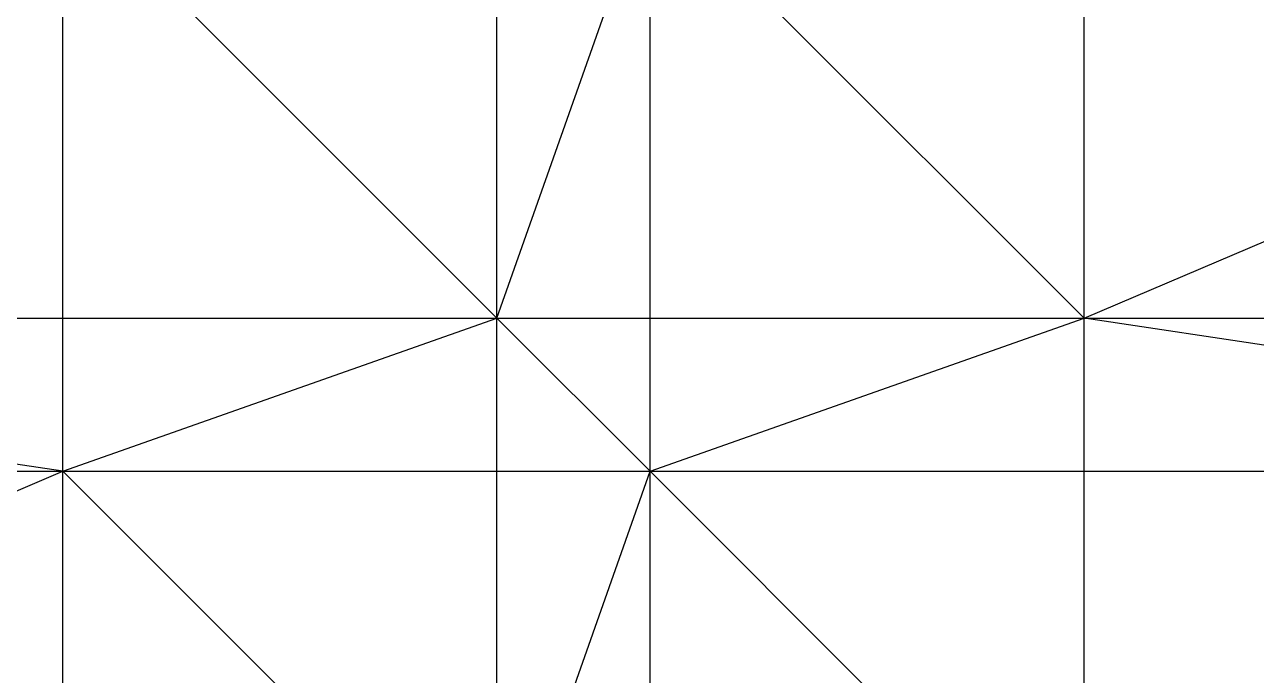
# Model space of a CAD drawing. Header units: metres. Extents: x 0 to 30, y 0 to 40.
# Drawn here: x 10.7 to 20.35, y 29.8 to 34.9 of the extents above; entities that cross this region are included whole.
import ezdxf

# ---------------------------------------------------------------- set-up
doc = ezdxf.new("R2010")
doc.units = ezdxf.units.M
for name, color, linetype in [('beam_x', 3, 'Continuous'), ('beam_y', 4, 'Continuous'), ('column', 7, 'Continuous'), ('floor_brace', 6, 'Continuous')]:
    doc.layers.add(name, color=color, linetype=linetype)

msp = doc.modelspace()

# ---------------------------------------------------------------- linework, layer by layer
at = {"layer": 'beam_x'}
for p, q in [((3, 32.6), (11, 32.6)), ((3, 32.6, 9), (11, 32.6, 9)), ((3, 32.6, 15), (11, 32.6, 15)), ((3, 32.6, 21), (11, 32.6, 21)), ((3, 32.6, 27), (11, 32.6, 27)), ((3, 32.6, 33), (11, 32.6, 33)), ((3, 32.6, 39), (11, 32.6, 39)), ((3, 32.6, 45), (11, 32.6, 45)), ((3, 32.6, 51), (11, 32.6, 51)), ((3, 32.6, 57), (11, 32.6, 57)), ((3, 32.6, 63), (11, 32.6, 63)), ((3, 32.6, 69), (11, 32.6, 69)), ((3, 32.6, 75), (11, 32.6, 75)), ((3, 32.6, 81), (11, 32.6, 81)), ((3, 32.6, 87), (11, 32.6, 87)), ((3, 32.6, 93), (11, 32.6, 93)), ((3, 32.6, 99), (11, 32.6, 99)), ((3, 32.6, 105), (11, 32.6, 105)), ((3, 32.6, 111), (11, 32.6, 111)), ((3, 32.6, 117), (11, 32.6, 117)), ((3, 32.6, 123), (11, 32.6, 123)), ((3, 32.6, 129), (11, 32.6, 129)), ((3, 32.6, 135), (11, 32.6, 135)), ((3, 32.6, 141), (11, 32.6, 141)), ((3, 32.6, 147), (11, 32.6, 147)), ((3, 32.6, 153), (11, 32.6, 153)), ((11, 32.6), (14.4, 32.6)), ((11, 32.6, 9), (14.4, 32.6, 9)), ((11, 32.6, 15), (14.4, 32.6, 15)), ((11, 32.6, 21), (14.4, 32.6, 21)), ((11, 32.6, 27), (14.4, 32.6, 27)), ((11, 32.6, 33), (14.4, 32.6, 33)), ((11, 32.6, 39), (14.4, 32.6, 39)), ((11, 32.6, 45), (14.4, 32.6, 45)), ((11, 32.6, 51), (14.4, 32.6, 51)), ((11, 32.6, 57), (14.4, 32.6, 57)), ((11, 32.6, 63), (14.4, 32.6, 63)), ((11, 32.6, 69), (14.4, 32.6, 69)), ((11, 32.6, 75), (14.4, 32.6, 75)), ((11, 32.6, 81), (14.4, 32.6, 81)), ((11, 32.6, 87), (14.4, 32.6, 87)), ((11, 32.6, 93), (14.4, 32.6, 93)), ((11, 32.6, 99), (14.4, 32.6, 99)), ((11, 32.6, 105), (14.4, 32.6, 105)), ((11, 32.6, 111), (14.4, 32.6, 111)), ((11, 32.6, 117), (14.4, 32.6, 117)), ((11, 32.6, 123), (14.4, 32.6, 123)), ((11, 32.6, 129), (14.4, 32.6, 129)), ((11, 32.6, 135), (14.4, 32.6, 135)), ((11, 32.6, 141), (14.4, 32.6, 141)), ((11, 32.6, 147), (14.4, 32.6, 147)), ((11, 32.6, 153), (14.4, 32.6, 153)), ((14.4, 32.6), (15.6, 32.6)), ((14.4, 32.6, 9), (15.6, 32.6, 9)), ((14.4, 32.6, 15), (15.6, 32.6, 15)), ((14.4, 32.6, 21), (15.6, 32.6, 21)), ((14.4, 32.6, 27), (15.6, 32.6, 27)), ((14.4, 32.6, 33), (15.6, 32.6, 33)), ((14.4, 32.6, 39), (15.6, 32.6, 39)), ((14.4, 32.6, 45), (15.6, 32.6, 45)), ((14.4, 32.6, 51), (15.6, 32.6, 51)), ((14.4, 32.6, 57), (15.6, 32.6, 57)), ((14.4, 32.6, 63), (15.6, 32.6, 63)), ((14.4, 32.6, 69), (15.6, 32.6, 69)), ((14.4, 32.6, 75), (15.6, 32.6, 75)), ((14.4, 32.6, 81), (15.6, 32.6, 81)), ((14.4, 32.6, 87), (15.6, 32.6, 87)), ((14.4, 32.6, 93), (15.6, 32.6, 93)), ((14.4, 32.6, 99), (15.6, 32.6, 99)), ((14.4, 32.6, 105), (15.6, 32.6, 105)), ((14.4, 32.6, 111), (15.6, 32.6, 111)), ((14.4, 32.6, 117), (15.6, 32.6, 117)), ((14.4, 32.6, 123), (15.6, 32.6, 123)), ((14.4, 32.6, 129), (15.6, 32.6, 129)), ((14.4, 32.6, 135), (15.6, 32.6, 135)), ((14.4, 32.6, 141), (15.6, 32.6, 141)), ((14.4, 32.6, 147), (15.6, 32.6, 147)), ((14.4, 32.6, 153), (15.6, 32.6, 153)), ((15.6, 32.6), (19, 32.6)), ((15.6, 32.6, 9), (19, 32.6, 9)), ((15.6, 32.6, 15), (19, 32.6, 15)), ((15.6, 32.6, 21), (19, 32.6, 21)), ((15.6, 32.6, 27), (19, 32.6, 27)), ((15.6, 32.6, 33), (19, 32.6, 33)), ((15.6, 32.6, 39), (19, 32.6, 39)), ((15.6, 32.6, 45), (19, 32.6, 45)), ((15.6, 32.6, 51), (19, 32.6, 51)), ((15.6, 32.6, 57), (19, 32.6, 57)), ((15.6, 32.6, 63), (19, 32.6, 63)), ((15.6, 32.6, 69), (19, 32.6, 69)), ((15.6, 32.6, 75), (19, 32.6, 75)), ((15.6, 32.6, 81), (19, 32.6, 81)), ((15.6, 32.6, 87), (19, 32.6, 87)), ((15.6, 32.6, 93), (19, 32.6, 93)), ((15.6, 32.6, 99), (19, 32.6, 99)), ((15.6, 32.6, 105), (19, 32.6, 105)), ((15.6, 32.6, 111), (19, 32.6, 111)), ((15.6, 32.6, 117), (19, 32.6, 117)), ((15.6, 32.6, 123), (19, 32.6, 123)), ((15.6, 32.6, 129), (19, 32.6, 129)), ((15.6, 32.6, 135), (19, 32.6, 135)), ((15.6, 32.6, 141), (19, 32.6, 141)), ((15.6, 32.6, 147), (19, 32.6, 147)), ((15.6, 32.6, 153), (19, 32.6, 153)), ((19, 32.6), (27, 32.6)), ((19, 32.6, 9), (27, 32.6, 9)), ((19, 32.6, 15), (27, 32.6, 15)), ((19, 32.6, 21), (27, 32.6, 21)), ((19, 32.6, 27), (27, 32.6, 27)), ((19, 32.6, 33), (27, 32.6, 33)), ((19, 32.6, 39), (27, 32.6, 39)), ((19, 32.6, 45), (27, 32.6, 45)), ((19, 32.6, 51), (27, 32.6, 51)), ((19, 32.6, 57), (27, 32.6, 57)), ((19, 32.6, 63), (27, 32.6, 63)), ((19, 32.6, 69), (27, 32.6, 69)), ((19, 32.6, 75), (27, 32.6, 75)), ((19, 32.6, 81), (27, 32.6, 81)), ((19, 32.6, 87), (27, 32.6, 87)), ((19, 32.6, 93), (27, 32.6, 93)), ((19, 32.6, 99), (27, 32.6, 99)), ((19, 32.6, 105), (27, 32.6, 105)), ((19, 32.6, 111), (27, 32.6, 111)), ((19, 32.6, 117), (27, 32.6, 117)), ((19, 32.6, 123), (27, 32.6, 123)), ((19, 32.6, 129), (27, 32.6, 129)), ((19, 32.6, 135), (27, 32.6, 135)), ((19, 32.6, 141), (27, 32.6, 141)), ((19, 32.6, 147), (27, 32.6, 147)), ((19, 32.6, 153), (27, 32.6, 153)), ((3, 31.4), (11, 31.4)), ((3, 31.4, 9), (11, 31.4, 9)), ((3, 31.4, 15), (11, 31.4, 15)), ((3, 31.4, 21), (11, 31.4, 21)), ((3, 31.4, 27), (11, 31.4, 27)), ((3, 31.4, 33), (11, 31.4, 33)), ((3, 31.4, 39), (11, 31.4, 39)), ((3, 31.4, 45), (11, 31.4, 45)), ((3, 31.4, 51), (11, 31.4, 51)), ((3, 31.4, 57), (11, 31.4, 57)), ((3, 31.4, 63), (11, 31.4, 63)), ((3, 31.4, 69), (11, 31.4, 69)), ((3, 31.4, 75), (11, 31.4, 75)), ((3, 31.4, 81), (11, 31.4, 81)), ((3, 31.4, 87), (11, 31.4, 87)), ((3, 31.4, 93), (11, 31.4, 93)), ((3, 31.4, 99), (11, 31.4, 99)), ((3, 31.4, 105), (11, 31.4, 105)), ((3, 31.4, 111), (11, 31.4, 111)), ((3, 31.4, 117), (11, 31.4, 117)), ((3, 31.4, 123), (11, 31.4, 123)), ((3, 31.4, 129), (11, 31.4, 129)), ((3, 31.4, 135), (11, 31.4, 135)), ((3, 31.4, 141), (11, 31.4, 141)), ((3, 31.4, 147), (11, 31.4, 147)), ((3, 31.4, 153), (11, 31.4, 153)), ((11, 31.4), (14.4, 31.4)), ((11, 31.4, 9), (14.4, 31.4, 9)), ((11, 31.4, 15), (14.4, 31.4, 15)), ((11, 31.4, 21), (14.4, 31.4, 21)), ((11, 31.4, 27), (14.4, 31.4, 27)), ((11, 31.4, 33), (14.4, 31.4, 33)), ((11, 31.4, 39), (14.4, 31.4, 39)), ((11, 31.4, 45), (14.4, 31.4, 45)), ((11, 31.4, 51), (14.4, 31.4, 51)), ((11, 31.4, 57), (14.4, 31.4, 57)), ((11, 31.4, 63), (14.4, 31.4, 63)), ((11, 31.4, 69), (14.4, 31.4, 69)), ((11, 31.4, 75), (14.4, 31.4, 75)), ((11, 31.4, 81), (14.4, 31.4, 81)), ((11, 31.4, 87), (14.4, 31.4, 87)), ((11, 31.4, 93), (14.4, 31.4, 93)), ((11, 31.4, 99), (14.4, 31.4, 99)), ((11, 31.4, 105), (14.4, 31.4, 105)), ((11, 31.4, 111), (14.4, 31.4, 111)), ((11, 31.4, 117), (14.4, 31.4, 117)), ((11, 31.4, 123), (14.4, 31.4, 123)), ((11, 31.4, 129), (14.4, 31.4, 129)), ((11, 31.4, 135), (14.4, 31.4, 135)), ((11, 31.4, 141), (14.4, 31.4, 141)), ((11, 31.4, 147), (14.4, 31.4, 147)), ((11, 31.4, 153), (14.4, 31.4, 153)), ((14.4, 31.4), (15.6, 31.4)), ((14.4, 31.4, 9), (15.6, 31.4, 9)), ((14.4, 31.4, 15), (15.6, 31.4, 15)), ((14.4, 31.4, 21), (15.6, 31.4, 21)), ((14.4, 31.4, 27), (15.6, 31.4, 27)), ((14.4, 31.4, 33), (15.6, 31.4, 33)), ((14.4, 31.4, 39), (15.6, 31.4, 39)), ((14.4, 31.4, 45), (15.6, 31.4, 45)), ((14.4, 31.4, 51), (15.6, 31.4, 51)), ((14.4, 31.4, 57), (15.6, 31.4, 57)), ((14.4, 31.4, 63), (15.6, 31.4, 63)), ((14.4, 31.4, 69), (15.6, 31.4, 69)), ((14.4, 31.4, 75), (15.6, 31.4, 75)), ((14.4, 31.4, 81), (15.6, 31.4, 81)), ((14.4, 31.4, 87), (15.6, 31.4, 87)), ((14.4, 31.4, 93), (15.6, 31.4, 93)), ((14.4, 31.4, 99), (15.6, 31.4, 99)), ((14.4, 31.4, 105), (15.6, 31.4, 105)), ((14.4, 31.4, 111), (15.6, 31.4, 111)), ((14.4, 31.4, 117), (15.6, 31.4, 117)), ((14.4, 31.4, 123), (15.6, 31.4, 123)), ((14.4, 31.4, 129), (15.6, 31.4, 129)), ((14.4, 31.4, 135), (15.6, 31.4, 135)), ((14.4, 31.4, 141), (15.6, 31.4, 141)), ((14.4, 31.4, 147), (15.6, 31.4, 147)), ((14.4, 31.4, 153), (15.6, 31.4, 153)), ((15.6, 31.4), (19, 31.4)), ((15.6, 31.4, 9), (19, 31.4, 9)), ((15.6, 31.4, 15), (19, 31.4, 15)), ((15.6, 31.4, 21), (19, 31.4, 21)), ((15.6, 31.4, 27), (19, 31.4, 27)), ((15.6, 31.4, 33), (19, 31.4, 33)), ((15.6, 31.4, 39), (19, 31.4, 39)), ((15.6, 31.4, 45), (19, 31.4, 45)), ((15.6, 31.4, 51), (19, 31.4, 51)), ((15.6, 31.4, 57), (19, 31.4, 57)), ((15.6, 31.4, 63), (19, 31.4, 63)), ((15.6, 31.4, 69), (19, 31.4, 69)), ((15.6, 31.4, 75), (19, 31.4, 75)), ((15.6, 31.4, 81), (19, 31.4, 81)), ((15.6, 31.4, 87), (19, 31.4, 87)), ((15.6, 31.4, 93), (19, 31.4, 93)), ((15.6, 31.4, 99), (19, 31.4, 99)), ((15.6, 31.4, 105), (19, 31.4, 105)), ((15.6, 31.4, 111), (19, 31.4, 111)), ((15.6, 31.4, 117), (19, 31.4, 117)), ((15.6, 31.4, 123), (19, 31.4, 123)), ((15.6, 31.4, 129), (19, 31.4, 129)), ((15.6, 31.4, 135), (19, 31.4, 135)), ((15.6, 31.4, 141), (19, 31.4, 141)), ((15.6, 31.4, 147), (19, 31.4, 147)), ((15.6, 31.4, 153), (19, 31.4, 153)), ((19, 31.4), (27, 31.4)), ((19, 31.4, 9), (27, 31.4, 9)), ((19, 31.4, 15), (27, 31.4, 15)), ((19, 31.4, 21), (27, 31.4, 21)), ((19, 31.4, 27), (27, 31.4, 27)), ((19, 31.4, 33), (27, 31.4, 33)), ((19, 31.4, 39), (27, 31.4, 39)), ((19, 31.4, 45), (27, 31.4, 45)), ((19, 31.4, 51), (27, 31.4, 51)), ((19, 31.4, 57), (27, 31.4, 57)), ((19, 31.4, 63), (27, 31.4, 63)), ((19, 31.4, 69), (27, 31.4, 69)), ((19, 31.4, 75), (27, 31.4, 75)), ((19, 31.4, 81), (27, 31.4, 81)), ((19, 31.4, 87), (27, 31.4, 87)), ((19, 31.4, 93), (27, 31.4, 93)), ((19, 31.4, 99), (27, 31.4, 99)), ((19, 31.4, 105), (27, 31.4, 105)), ((19, 31.4, 111), (27, 31.4, 111)), ((19, 31.4, 117), (27, 31.4, 117)), ((19, 31.4, 123), (27, 31.4, 123)), ((19, 31.4, 129), (27, 31.4, 129)), ((19, 31.4, 135), (27, 31.4, 135)), ((19, 31.4, 141), (27, 31.4, 141)), ((19, 31.4, 147), (27, 31.4, 147)), ((19, 31.4, 153), (27, 31.4, 153))]:
    msp.add_line(p, q, dxfattribs=at)
at = {"layer": 'beam_y'}
for p, q in [((11, 32.6), (11, 36)), ((11, 32.6, 9), (11, 36, 9)), ((11, 32.6, 15), (11, 36, 15)), ((11, 32.6, 21), (11, 36, 21)), ((11, 32.6, 27), (11, 36, 27)), ((11, 32.6, 33), (11, 36, 33)), ((11, 32.6, 39), (11, 36, 39)), ((11, 32.6, 45), (11, 36, 45)), ((11, 32.6, 51), (11, 36, 51)), ((11, 32.6, 57), (11, 36, 57)), ((11, 32.6, 63), (11, 36, 63)), ((11, 32.6, 69), (11, 36, 69)), ((11, 32.6, 75), (11, 36, 75)), ((11, 32.6, 81), (11, 36, 81)), ((11, 32.6, 87), (11, 36, 87)), ((11, 32.6, 93), (11, 36, 93)), ((11, 32.6, 99), (11, 36, 99)), ((11, 32.6, 105), (11, 36, 105)), ((11, 32.6, 111), (11, 36, 111)), ((11, 32.6, 117), (11, 36, 117)), ((11, 32.6, 123), (11, 36, 123)), ((11, 32.6, 129), (11, 36, 129)), ((11, 32.6, 135), (11, 36, 135)), ((11, 32.6, 141), (11, 36, 141)), ((11, 32.6, 147), (11, 36, 147)), ((11, 32.6, 153), (11, 36, 153)), ((14.4, 32.6), (14.4, 36)), ((14.4, 32.6, 9), (14.4, 36, 9)), ((14.4, 32.6, 15), (14.4, 36, 15)), ((14.4, 32.6, 21), (14.4, 36, 21)), ((14.4, 32.6, 27), (14.4, 36, 27)), ((14.4, 32.6, 33), (14.4, 36, 33)), ((14.4, 32.6, 39), (14.4, 36, 39)), ((14.4, 32.6, 45), (14.4, 36, 45)), ((14.4, 32.6, 51), (14.4, 36, 51)), ((14.4, 32.6, 57), (14.4, 36, 57)), ((14.4, 32.6, 63), (14.4, 36, 63)), ((14.4, 32.6, 69), (14.4, 36, 69)), ((14.4, 32.6, 75), (14.4, 36, 75)), ((14.4, 32.6, 81), (14.4, 36, 81)), ((14.4, 32.6, 87), (14.4, 36, 87)), ((14.4, 32.6, 93), (14.4, 36, 93)), ((14.4, 32.6, 99), (14.4, 36, 99)), ((14.4, 32.6, 105), (14.4, 36, 105)), ((14.4, 32.6, 111), (14.4, 36, 111)), ((14.4, 32.6, 117), (14.4, 36, 117)), ((14.4, 32.6, 123), (14.4, 36, 123)), ((14.4, 32.6, 129), (14.4, 36, 129)), ((14.4, 32.6, 135), (14.4, 36, 135)), ((14.4, 32.6, 141), (14.4, 36, 141)), ((14.4, 32.6, 147), (14.4, 36, 147)), ((14.4, 32.6, 153), (14.4, 36, 153)), ((15.6, 32.6), (15.6, 36)), ((15.6, 32.6, 9), (15.6, 36, 9)), ((15.6, 32.6, 15), (15.6, 36, 15)), ((15.6, 32.6, 21), (15.6, 36, 21)), ((15.6, 32.6, 27), (15.6, 36, 27)), ((15.6, 32.6, 33), (15.6, 36, 33)), ((15.6, 32.6, 39), (15.6, 36, 39)), ((15.6, 32.6, 45), (15.6, 36, 45)), ((15.6, 32.6, 51), (15.6, 36, 51)), ((15.6, 32.6, 57), (15.6, 36, 57)), ((15.6, 32.6, 63), (15.6, 36, 63)), ((15.6, 32.6, 69), (15.6, 36, 69)), ((15.6, 32.6, 75), (15.6, 36, 75)), ((15.6, 32.6, 81), (15.6, 36, 81)), ((15.6, 32.6, 87), (15.6, 36, 87)), ((15.6, 32.6, 93), (15.6, 36, 93)), ((15.6, 32.6, 99), (15.6, 36, 99)), ((15.6, 32.6, 105), (15.6, 36, 105)), ((15.6, 32.6, 111), (15.6, 36, 111)), ((15.6, 32.6, 117), (15.6, 36, 117)), ((15.6, 32.6, 123), (15.6, 36, 123)), ((15.6, 32.6, 129), (15.6, 36, 129)), ((15.6, 32.6, 135), (15.6, 36, 135)), ((15.6, 32.6, 141), (15.6, 36, 141)), ((15.6, 32.6, 147), (15.6, 36, 147)), ((15.6, 32.6, 153), (15.6, 36, 153)), ((19, 32.6), (19, 36)), ((19, 32.6, 9), (19, 36, 9)), ((19, 32.6, 15), (19, 36, 15)), ((19, 32.6, 21), (19, 36, 21)), ((19, 32.6, 27), (19, 36, 27)), ((19, 32.6, 33), (19, 36, 33)), ((19, 32.6, 39), (19, 36, 39)), ((19, 32.6, 45), (19, 36, 45)), ((19, 32.6, 51), (19, 36, 51)), ((19, 32.6, 57), (19, 36, 57)), ((19, 32.6, 63), (19, 36, 63)), ((19, 32.6, 69), (19, 36, 69)), ((19, 32.6, 75), (19, 36, 75)), ((19, 32.6, 81), (19, 36, 81)), ((19, 32.6, 87), (19, 36, 87)), ((19, 32.6, 93), (19, 36, 93)), ((19, 32.6, 99), (19, 36, 99)), ((19, 32.6, 105), (19, 36, 105)), ((19, 32.6, 111), (19, 36, 111)), ((19, 32.6, 117), (19, 36, 117)), ((19, 32.6, 123), (19, 36, 123)), ((19, 32.6, 129), (19, 36, 129)), ((19, 32.6, 135), (19, 36, 135)), ((19, 32.6, 141), (19, 36, 141)), ((19, 32.6, 147), (19, 36, 147)), ((19, 32.6, 153), (19, 36, 153)), ((11, 31.4), (11, 32.6)), ((11, 31.4, 9), (11, 32.6, 9)), ((11, 31.4, 15), (11, 32.6, 15)), ((11, 31.4, 21), (11, 32.6, 21)), ((11, 31.4, 27), (11, 32.6, 27)), ((11, 31.4, 33), (11, 32.6, 33)), ((11, 31.4, 39), (11, 32.6, 39)), ((11, 31.4, 45), (11, 32.6, 45)), ((11, 31.4, 51), (11, 32.6, 51)), ((11, 31.4, 57), (11, 32.6, 57)), ((11, 31.4, 63), (11, 32.6, 63)), ((11, 31.4, 69), (11, 32.6, 69)), ((11, 31.4, 75), (11, 32.6, 75)), ((11, 31.4, 81), (11, 32.6, 81)), ((11, 31.4, 87), (11, 32.6, 87)), ((11, 31.4, 93), (11, 32.6, 93)), ((11, 31.4, 99), (11, 32.6, 99)), ((11, 31.4, 105), (11, 32.6, 105)), ((11, 31.4, 111), (11, 32.6, 111)), ((11, 31.4, 117), (11, 32.6, 117)), ((11, 31.4, 123), (11, 32.6, 123)), ((11, 31.4, 129), (11, 32.6, 129)), ((11, 31.4, 135), (11, 32.6, 135)), ((11, 31.4, 141), (11, 32.6, 141)), ((11, 31.4, 147), (11, 32.6, 147)), ((11, 31.4, 153), (11, 32.6, 153)), ((14.4, 31.4), (14.4, 32.6)), ((14.4, 31.4, 9), (14.4, 32.6, 9)), ((14.4, 31.4, 15), (14.4, 32.6, 15)), ((14.4, 31.4, 21), (14.4, 32.6, 21)), ((14.4, 31.4, 27), (14.4, 32.6, 27)), ((14.4, 31.4, 33), (14.4, 32.6, 33)), ((14.4, 31.4, 39), (14.4, 32.6, 39)), ((14.4, 31.4, 45), (14.4, 32.6, 45)), ((14.4, 31.4, 51), (14.4, 32.6, 51)), ((14.4, 31.4, 57), (14.4, 32.6, 57)), ((14.4, 31.4, 63), (14.4, 32.6, 63)), ((14.4, 31.4, 69), (14.4, 32.6, 69)), ((14.4, 31.4, 75), (14.4, 32.6, 75)), ((14.4, 31.4, 81), (14.4, 32.6, 81)), ((14.4, 31.4, 87), (14.4, 32.6, 87)), ((14.4, 31.4, 93), (14.4, 32.6, 93)), ((14.4, 31.4, 99), (14.4, 32.6, 99)), ((14.4, 31.4, 105), (14.4, 32.6, 105)), ((14.4, 31.4, 111), (14.4, 32.6, 111)), ((14.4, 31.4, 117), (14.4, 32.6, 117)), ((14.4, 31.4, 123), (14.4, 32.6, 123)), ((14.4, 31.4, 129), (14.4, 32.6, 129)), ((14.4, 31.4, 135), (14.4, 32.6, 135)), ((14.4, 31.4, 141), (14.4, 32.6, 141)), ((14.4, 31.4, 147), (14.4, 32.6, 147)), ((14.4, 31.4, 153), (14.4, 32.6, 153)), ((15.6, 31.4), (15.6, 32.6)), ((15.6, 31.4, 9), (15.6, 32.6, 9)), ((15.6, 31.4, 15), (15.6, 32.6, 15)), ((15.6, 31.4, 21), (15.6, 32.6, 21)), ((15.6, 31.4, 27), (15.6, 32.6, 27)), ((15.6, 31.4, 33), (15.6, 32.6, 33)), ((15.6, 31.4, 39), (15.6, 32.6, 39)), ((15.6, 31.4, 45), (15.6, 32.6, 45)), ((15.6, 31.4, 51), (15.6, 32.6, 51)), ((15.6, 31.4, 57), (15.6, 32.6, 57)), ((15.6, 31.4, 63), (15.6, 32.6, 63)), ((15.6, 31.4, 69), (15.6, 32.6, 69)), ((15.6, 31.4, 75), (15.6, 32.6, 75)), ((15.6, 31.4, 81), (15.6, 32.6, 81)), ((15.6, 31.4, 87), (15.6, 32.6, 87)), ((15.6, 31.4, 93), (15.6, 32.6, 93)), ((15.6, 31.4, 99), (15.6, 32.6, 99)), ((15.6, 31.4, 105), (15.6, 32.6, 105)), ((15.6, 31.4, 111), (15.6, 32.6, 111)), ((15.6, 31.4, 117), (15.6, 32.6, 117)), ((15.6, 31.4, 123), (15.6, 32.6, 123)), ((15.6, 31.4, 129), (15.6, 32.6, 129)), ((15.6, 31.4, 135), (15.6, 32.6, 135)), ((15.6, 31.4, 141), (15.6, 32.6, 141)), ((15.6, 31.4, 147), (15.6, 32.6, 147)), ((15.6, 31.4, 153), (15.6, 32.6, 153)), ((19, 31.4), (19, 32.6)), ((19, 31.4, 9), (19, 32.6, 9)), ((19, 31.4, 15), (19, 32.6, 15)), ((19, 31.4, 21), (19, 32.6, 21)), ((19, 31.4, 27), (19, 32.6, 27)), ((19, 31.4, 33), (19, 32.6, 33)), ((19, 31.4, 39), (19, 32.6, 39)), ((19, 31.4, 45), (19, 32.6, 45)), ((19, 31.4, 51), (19, 32.6, 51)), ((19, 31.4, 57), (19, 32.6, 57)), ((19, 31.4, 63), (19, 32.6, 63)), ((19, 31.4, 69), (19, 32.6, 69)), ((19, 31.4, 75), (19, 32.6, 75)), ((19, 31.4, 81), (19, 32.6, 81)), ((19, 31.4, 87), (19, 32.6, 87)), ((19, 31.4, 93), (19, 32.6, 93)), ((19, 31.4, 99), (19, 32.6, 99)), ((19, 31.4, 105), (19, 32.6, 105)), ((19, 31.4, 111), (19, 32.6, 111)), ((19, 31.4, 117), (19, 32.6, 117)), ((19, 31.4, 123), (19, 32.6, 123)), ((19, 31.4, 129), (19, 32.6, 129)), ((19, 31.4, 135), (19, 32.6, 135)), ((19, 31.4, 141), (19, 32.6, 141)), ((19, 31.4, 147), (19, 32.6, 147)), ((19, 31.4, 153), (19, 32.6, 153)), ((11, 28), (11, 31.4)), ((11, 28, 9), (11, 31.4, 9)), ((11, 28, 15), (11, 31.4, 15)), ((11, 28, 21), (11, 31.4, 21)), ((11, 28, 27), (11, 31.4, 27)), ((11, 28, 33), (11, 31.4, 33)), ((11, 28, 39), (11, 31.4, 39)), ((11, 28, 45), (11, 31.4, 45)), ((11, 28, 51), (11, 31.4, 51)), ((11, 28, 57), (11, 31.4, 57)), ((11, 28, 63), (11, 31.4, 63)), ((11, 28, 69), (11, 31.4, 69)), ((11, 28, 75), (11, 31.4, 75)), ((11, 28, 81), (11, 31.4, 81)), ((11, 28, 87), (11, 31.4, 87)), ((11, 28, 93), (11, 31.4, 93)), ((11, 28, 99), (11, 31.4, 99)), ((11, 28, 105), (11, 31.4, 105)), ((11, 28, 111), (11, 31.4, 111)), ((11, 28, 117), (11, 31.4, 117)), ((11, 28, 123), (11, 31.4, 123)), ((11, 28, 129), (11, 31.4, 129)), ((11, 28, 135), (11, 31.4, 135)), ((11, 28, 141), (11, 31.4, 141)), ((11, 28, 147), (11, 31.4, 147)), ((11, 28, 153), (11, 31.4, 153)), ((14.4, 28), (14.4, 31.4)), ((14.4, 28, 9), (14.4, 31.4, 9)), ((14.4, 28, 15), (14.4, 31.4, 15)), ((14.4, 28, 21), (14.4, 31.4, 21)), ((14.4, 28, 27), (14.4, 31.4, 27)), ((14.4, 28, 33), (14.4, 31.4, 33)), ((14.4, 28, 39), (14.4, 31.4, 39)), ((14.4, 28, 45), (14.4, 31.4, 45)), ((14.4, 28, 51), (14.4, 31.4, 51)), ((14.4, 28, 57), (14.4, 31.4, 57)), ((14.4, 28, 63), (14.4, 31.4, 63)), ((14.4, 28, 69), (14.4, 31.4, 69)), ((14.4, 28, 75), (14.4, 31.4, 75)), ((14.4, 28, 81), (14.4, 31.4, 81)), ((14.4, 28, 87), (14.4, 31.4, 87)), ((14.4, 28, 93), (14.4, 31.4, 93)), ((14.4, 28, 99), (14.4, 31.4, 99)), ((14.4, 28, 105), (14.4, 31.4, 105)), ((14.4, 28, 111), (14.4, 31.4, 111)), ((14.4, 28, 117), (14.4, 31.4, 117)), ((14.4, 28, 123), (14.4, 31.4, 123)), ((14.4, 28, 129), (14.4, 31.4, 129)), ((14.4, 28, 135), (14.4, 31.4, 135)), ((14.4, 28, 141), (14.4, 31.4, 141)), ((14.4, 28, 147), (14.4, 31.4, 147)), ((14.4, 28, 153), (14.4, 31.4, 153)), ((15.6, 28), (15.6, 31.4)), ((15.6, 28, 9), (15.6, 31.4, 9)), ((15.6, 28, 15), (15.6, 31.4, 15)), ((15.6, 28, 21), (15.6, 31.4, 21)), ((15.6, 28, 27), (15.6, 31.4, 27)), ((15.6, 28, 33), (15.6, 31.4, 33)), ((15.6, 28, 39), (15.6, 31.4, 39)), ((15.6, 28, 45), (15.6, 31.4, 45)), ((15.6, 28, 51), (15.6, 31.4, 51)), ((15.6, 28, 57), (15.6, 31.4, 57)), ((15.6, 28, 63), (15.6, 31.4, 63)), ((15.6, 28, 69), (15.6, 31.4, 69)), ((15.6, 28, 75), (15.6, 31.4, 75)), ((15.6, 28, 81), (15.6, 31.4, 81)), ((15.6, 28, 87), (15.6, 31.4, 87)), ((15.6, 28, 93), (15.6, 31.4, 93)), ((15.6, 28, 99), (15.6, 31.4, 99)), ((15.6, 28, 105), (15.6, 31.4, 105)), ((15.6, 28, 111), (15.6, 31.4, 111)), ((15.6, 28, 117), (15.6, 31.4, 117)), ((15.6, 28, 123), (15.6, 31.4, 123)), ((15.6, 28, 129), (15.6, 31.4, 129)), ((15.6, 28, 135), (15.6, 31.4, 135)), ((15.6, 28, 141), (15.6, 31.4, 141)), ((15.6, 28, 147), (15.6, 31.4, 147)), ((15.6, 28, 153), (15.6, 31.4, 153)), ((19, 28), (19, 31.4)), ((19, 28, 9), (19, 31.4, 9)), ((19, 28, 15), (19, 31.4, 15)), ((19, 28, 21), (19, 31.4, 21)), ((19, 28, 27), (19, 31.4, 27)), ((19, 28, 33), (19, 31.4, 33)), ((19, 28, 39), (19, 31.4, 39)), ((19, 28, 45), (19, 31.4, 45)), ((19, 28, 51), (19, 31.4, 51)), ((19, 28, 57), (19, 31.4, 57)), ((19, 28, 63), (19, 31.4, 63)), ((19, 28, 69), (19, 31.4, 69)), ((19, 28, 75), (19, 31.4, 75)), ((19, 28, 81), (19, 31.4, 81)), ((19, 28, 87), (19, 31.4, 87)), ((19, 28, 93), (19, 31.4, 93)), ((19, 28, 99), (19, 31.4, 99)), ((19, 28, 105), (19, 31.4, 105)), ((19, 28, 111), (19, 31.4, 111)), ((19, 28, 117), (19, 31.4, 117)), ((19, 28, 123), (19, 31.4, 123)), ((19, 28, 129), (19, 31.4, 129)), ((19, 28, 135), (19, 31.4, 135)), ((19, 28, 141), (19, 31.4, 141)), ((19, 28, 147), (19, 31.4, 147)), ((19, 28, 153), (19, 31.4, 153))]:
    msp.add_line(p, q, dxfattribs=at)
at = {"layer": 'column'}
for p, q in [((11, 32.6), (11, 32.6, 9)), ((11, 32.6, 9), (11, 32.6, 15)), ((11, 32.6, 15), (11, 32.6, 21)), ((11, 32.6, 21), (11, 32.6, 27)), ((11, 32.6, 27), (11, 32.6, 33)), ((11, 32.6, 33), (11, 32.6, 39)), ((11, 32.6, 39), (11, 32.6, 45)), ((11, 32.6, 45), (11, 32.6, 51)), ((11, 32.6, 51), (11, 32.6, 57)), ((11, 32.6, 57), (11, 32.6, 63)), ((11, 32.6, 63), (11, 32.6, 69)), ((11, 32.6, 69), (11, 32.6, 75)), ((11, 32.6, 75), (11, 32.6, 81)), ((11, 32.6, 81), (11, 32.6, 87)), ((11, 32.6, 87), (11, 32.6, 93)), ((11, 32.6, 93), (11, 32.6, 99)), ((11, 32.6, 99), (11, 32.6, 105)), ((11, 32.6, 105), (11, 32.6, 111)), ((11, 32.6, 111), (11, 32.6, 117)), ((11, 32.6, 117), (11, 32.6, 123)), ((11, 32.6, 123), (11, 32.6, 129)), ((11, 32.6, 129), (11, 32.6, 135)), ((11, 32.6, 135), (11, 32.6, 141)), ((11, 32.6, 141), (11, 32.6, 147)), ((11, 32.6, 147), (11, 32.6, 153)), ((14.4, 32.6), (14.4, 32.6, 9)), ((14.4, 32.6, 9), (14.4, 32.6, 15)), ((14.4, 32.6, 15), (14.4, 32.6, 21)), ((14.4, 32.6, 21), (14.4, 32.6, 27)), ((14.4, 32.6, 27), (14.4, 32.6, 33)), ((14.4, 32.6, 33), (14.4, 32.6, 39)), ((14.4, 32.6, 39), (14.4, 32.6, 45)), ((14.4, 32.6, 45), (14.4, 32.6, 51)), ((14.4, 32.6, 51), (14.4, 32.6, 57)), ((14.4, 32.6, 57), (14.4, 32.6, 63)), ((14.4, 32.6, 63), (14.4, 32.6, 69)), ((14.4, 32.6, 69), (14.4, 32.6, 75)), ((14.4, 32.6, 75), (14.4, 32.6, 81)), ((14.4, 32.6, 81), (14.4, 32.6, 87)), ((14.4, 32.6, 87), (14.4, 32.6, 93)), ((14.4, 32.6, 93), (14.4, 32.6, 99)), ((14.4, 32.6, 99), (14.4, 32.6, 105)), ((14.4, 32.6, 105), (14.4, 32.6, 111)), ((14.4, 32.6, 111), (14.4, 32.6, 117)), ((14.4, 32.6, 117), (14.4, 32.6, 123)), ((14.4, 32.6, 123), (14.4, 32.6, 129)), ((14.4, 32.6, 129), (14.4, 32.6, 135)), ((14.4, 32.6, 135), (14.4, 32.6, 141)), ((14.4, 32.6, 141), (14.4, 32.6, 147)), ((14.4, 32.6, 147), (14.4, 32.6, 153)), ((15.6, 32.6), (15.6, 32.6, 9)), ((15.6, 32.6, 9), (15.6, 32.6, 15)), ((15.6, 32.6, 15), (15.6, 32.6, 21)), ((15.6, 32.6, 21), (15.6, 32.6, 27)), ((15.6, 32.6, 27), (15.6, 32.6, 33)), ((15.6, 32.6, 33), (15.6, 32.6, 39)), ((15.6, 32.6, 39), (15.6, 32.6, 45)), ((15.6, 32.6, 45), (15.6, 32.6, 51)), ((15.6, 32.6, 51), (15.6, 32.6, 57)), ((15.6, 32.6, 57), (15.6, 32.6, 63)), ((15.6, 32.6, 63), (15.6, 32.6, 69)), ((15.6, 32.6, 69), (15.6, 32.6, 75)), ((15.6, 32.6, 75), (15.6, 32.6, 81)), ((15.6, 32.6, 81), (15.6, 32.6, 87)), ((15.6, 32.6, 87), (15.6, 32.6, 93)), ((15.6, 32.6, 93), (15.6, 32.6, 99)), ((15.6, 32.6, 99), (15.6, 32.6, 105)), ((15.6, 32.6, 105), (15.6, 32.6, 111)), ((15.6, 32.6, 111), (15.6, 32.6, 117)), ((15.6, 32.6, 117), (15.6, 32.6, 123)), ((15.6, 32.6, 123), (15.6, 32.6, 129)), ((15.6, 32.6, 129), (15.6, 32.6, 135)), ((15.6, 32.6, 135), (15.6, 32.6, 141)), ((15.6, 32.6, 141), (15.6, 32.6, 147)), ((15.6, 32.6, 147), (15.6, 32.6, 153)), ((19, 32.6), (19, 32.6, 9)), ((19, 32.6, 9), (19, 32.6, 15)), ((19, 32.6, 15), (19, 32.6, 21)), ((19, 32.6, 21), (19, 32.6, 27)), ((19, 32.6, 27), (19, 32.6, 33)), ((19, 32.6, 33), (19, 32.6, 39)), ((19, 32.6, 39), (19, 32.6, 45)), ((19, 32.6, 45), (19, 32.6, 51)), ((19, 32.6, 51), (19, 32.6, 57)), ((19, 32.6, 57), (19, 32.6, 63)), ((19, 32.6, 63), (19, 32.6, 69)), ((19, 32.6, 69), (19, 32.6, 75)), ((19, 32.6, 75), (19, 32.6, 81)), ((19, 32.6, 81), (19, 32.6, 87)), ((19, 32.6, 87), (19, 32.6, 93)), ((19, 32.6, 93), (19, 32.6, 99)), ((19, 32.6, 99), (19, 32.6, 105)), ((19, 32.6, 105), (19, 32.6, 111)), ((19, 32.6, 111), (19, 32.6, 117)), ((19, 32.6, 117), (19, 32.6, 123)), ((19, 32.6, 123), (19, 32.6, 129)), ((19, 32.6, 129), (19, 32.6, 135)), ((19, 32.6, 135), (19, 32.6, 141)), ((19, 32.6, 141), (19, 32.6, 147)), ((19, 32.6, 147), (19, 32.6, 153)), ((11, 31.4), (11, 31.4, 9)), ((11, 31.4, 9), (11, 31.4, 15)), ((11, 31.4, 15), (11, 31.4, 21)), ((11, 31.4, 21), (11, 31.4, 27)), ((11, 31.4, 27), (11, 31.4, 33)), ((11, 31.4, 33), (11, 31.4, 39)), ((11, 31.4, 39), (11, 31.4, 45)), ((11, 31.4, 45), (11, 31.4, 51)), ((11, 31.4, 51), (11, 31.4, 57)), ((11, 31.4, 57), (11, 31.4, 63)), ((11, 31.4, 63), (11, 31.4, 69)), ((11, 31.4, 69), (11, 31.4, 75)), ((11, 31.4, 75), (11, 31.4, 81)), ((11, 31.4, 81), (11, 31.4, 87)), ((11, 31.4, 87), (11, 31.4, 93)), ((11, 31.4, 93), (11, 31.4, 99)), ((11, 31.4, 99), (11, 31.4, 105)), ((11, 31.4, 105), (11, 31.4, 111)), ((11, 31.4, 111), (11, 31.4, 117)), ((11, 31.4, 117), (11, 31.4, 123)), ((11, 31.4, 123), (11, 31.4, 129)), ((11, 31.4, 129), (11, 31.4, 135)), ((11, 31.4, 135), (11, 31.4, 141)), ((11, 31.4, 141), (11, 31.4, 147)), ((11, 31.4, 147), (11, 31.4, 153)), ((14.4, 31.4), (14.4, 31.4, 9)), ((14.4, 31.4, 9), (14.4, 31.4, 15)), ((14.4, 31.4, 15), (14.4, 31.4, 21)), ((14.4, 31.4, 21), (14.4, 31.4, 27)), ((14.4, 31.4, 27), (14.4, 31.4, 33)), ((14.4, 31.4, 33), (14.4, 31.4, 39)), ((14.4, 31.4, 39), (14.4, 31.4, 45)), ((14.4, 31.4, 45), (14.4, 31.4, 51)), ((14.4, 31.4, 51), (14.4, 31.4, 57)), ((14.4, 31.4, 57), (14.4, 31.4, 63)), ((14.4, 31.4, 63), (14.4, 31.4, 69)), ((14.4, 31.4, 69), (14.4, 31.4, 75)), ((14.4, 31.4, 75), (14.4, 31.4, 81)), ((14.4, 31.4, 81), (14.4, 31.4, 87)), ((14.4, 31.4, 87), (14.4, 31.4, 93)), ((14.4, 31.4, 93), (14.4, 31.4, 99)), ((14.4, 31.4, 99), (14.4, 31.4, 105)), ((14.4, 31.4, 105), (14.4, 31.4, 111)), ((14.4, 31.4, 111), (14.4, 31.4, 117)), ((14.4, 31.4, 117), (14.4, 31.4, 123)), ((14.4, 31.4, 123), (14.4, 31.4, 129)), ((14.4, 31.4, 129), (14.4, 31.4, 135)), ((14.4, 31.4, 135), (14.4, 31.4, 141)), ((14.4, 31.4, 141), (14.4, 31.4, 147)), ((14.4, 31.4, 147), (14.4, 31.4, 153)), ((15.6, 31.4), (15.6, 31.4, 9)), ((15.6, 31.4, 9), (15.6, 31.4, 15)), ((15.6, 31.4, 15), (15.6, 31.4, 21)), ((15.6, 31.4, 21), (15.6, 31.4, 27)), ((15.6, 31.4, 27), (15.6, 31.4, 33)), ((15.6, 31.4, 33), (15.6, 31.4, 39)), ((15.6, 31.4, 39), (15.6, 31.4, 45)), ((15.6, 31.4, 45), (15.6, 31.4, 51)), ((15.6, 31.4, 51), (15.6, 31.4, 57)), ((15.6, 31.4, 57), (15.6, 31.4, 63)), ((15.6, 31.4, 63), (15.6, 31.4, 69)), ((15.6, 31.4, 69), (15.6, 31.4, 75)), ((15.6, 31.4, 75), (15.6, 31.4, 81)), ((15.6, 31.4, 81), (15.6, 31.4, 87)), ((15.6, 31.4, 87), (15.6, 31.4, 93)), ((15.6, 31.4, 93), (15.6, 31.4, 99)), ((15.6, 31.4, 99), (15.6, 31.4, 105)), ((15.6, 31.4, 105), (15.6, 31.4, 111)), ((15.6, 31.4, 111), (15.6, 31.4, 117)), ((15.6, 31.4, 117), (15.6, 31.4, 123)), ((15.6, 31.4, 123), (15.6, 31.4, 129)), ((15.6, 31.4, 129), (15.6, 31.4, 135)), ((15.6, 31.4, 135), (15.6, 31.4, 141)), ((15.6, 31.4, 141), (15.6, 31.4, 147)), ((15.6, 31.4, 147), (15.6, 31.4, 153)), ((19, 31.4), (19, 31.4, 9)), ((19, 31.4, 9), (19, 31.4, 15)), ((19, 31.4, 15), (19, 31.4, 21)), ((19, 31.4, 21), (19, 31.4, 27)), ((19, 31.4, 27), (19, 31.4, 33)), ((19, 31.4, 33), (19, 31.4, 39)), ((19, 31.4, 39), (19, 31.4, 45)), ((19, 31.4, 45), (19, 31.4, 51)), ((19, 31.4, 51), (19, 31.4, 57)), ((19, 31.4, 57), (19, 31.4, 63)), ((19, 31.4, 63), (19, 31.4, 69)), ((19, 31.4, 69), (19, 31.4, 75)), ((19, 31.4, 75), (19, 31.4, 81)), ((19, 31.4, 81), (19, 31.4, 87)), ((19, 31.4, 87), (19, 31.4, 93)), ((19, 31.4, 93), (19, 31.4, 99)), ((19, 31.4, 99), (19, 31.4, 105)), ((19, 31.4, 105), (19, 31.4, 111)), ((19, 31.4, 111), (19, 31.4, 117)), ((19, 31.4, 117), (19, 31.4, 123)), ((19, 31.4, 123), (19, 31.4, 129)), ((19, 31.4, 129), (19, 31.4, 135)), ((19, 31.4, 135), (19, 31.4, 141)), ((19, 31.4, 141), (19, 31.4, 147)), ((19, 31.4, 147), (19, 31.4, 153))]:
    msp.add_line(p, q, dxfattribs=at)
at = {"layer": 'floor_brace'}
for p, q in [((14.4, 32.6), (11, 36)), ((14.4, 32.6, 75), (11, 36, 75)), ((14.4, 32.6, 147), (11, 36, 147)), ((14.4, 32.6), (15.6, 36)), ((14.4, 32.6, 75), (15.6, 36, 75)), ((14.4, 32.6, 147), (15.6, 36, 147)), ((19, 32.6), (15.6, 36)), ((19, 32.6, 75), (15.6, 36, 75)), ((19, 32.6, 147), (15.6, 36, 147)), ((19, 32.6), (27, 36)), ((19, 32.6, 75), (27, 36, 75)), ((19, 32.6, 147), (27, 36, 147)), ((11, 31.4), (3, 32.6)), ((11, 31.4, 75), (3, 32.6, 75)), ((11, 31.4, 147), (3, 32.6, 147)), ((11, 31.4), (14.4, 32.6)), ((11, 31.4, 75), (14.4, 32.6, 75)), ((11, 31.4, 147), (14.4, 32.6, 147)), ((15.6, 31.4), (14.4, 32.6)), ((15.6, 31.4, 75), (14.4, 32.6, 75)), ((15.6, 31.4, 147), (14.4, 32.6, 147)), ((15.6, 31.4), (19, 32.6)), ((15.6, 31.4, 75), (19, 32.6, 75)), ((15.6, 31.4, 147), (19, 32.6, 147)), ((27, 31.4), (19, 32.6)), ((27, 31.4, 75), (19, 32.6, 75)), ((27, 31.4, 147), (19, 32.6, 147)), ((3, 28), (11, 31.4)), ((3, 28, 75), (11, 31.4, 75)), ((3, 28, 147), (11, 31.4, 147)), ((14.4, 28), (11, 31.4)), ((14.4, 28, 75), (11, 31.4, 75)), ((14.4, 28, 147), (11, 31.4, 147)), ((14.4, 28), (15.6, 31.4)), ((14.4, 28, 75), (15.6, 31.4, 75)), ((14.4, 28, 147), (15.6, 31.4, 147)), ((19, 28), (15.6, 31.4)), ((19, 28, 75), (15.6, 31.4, 75)), ((19, 28, 147), (15.6, 31.4, 147))]:
    msp.add_line(p, q, dxfattribs=at)

doc.saveas('drawing.dxf')
